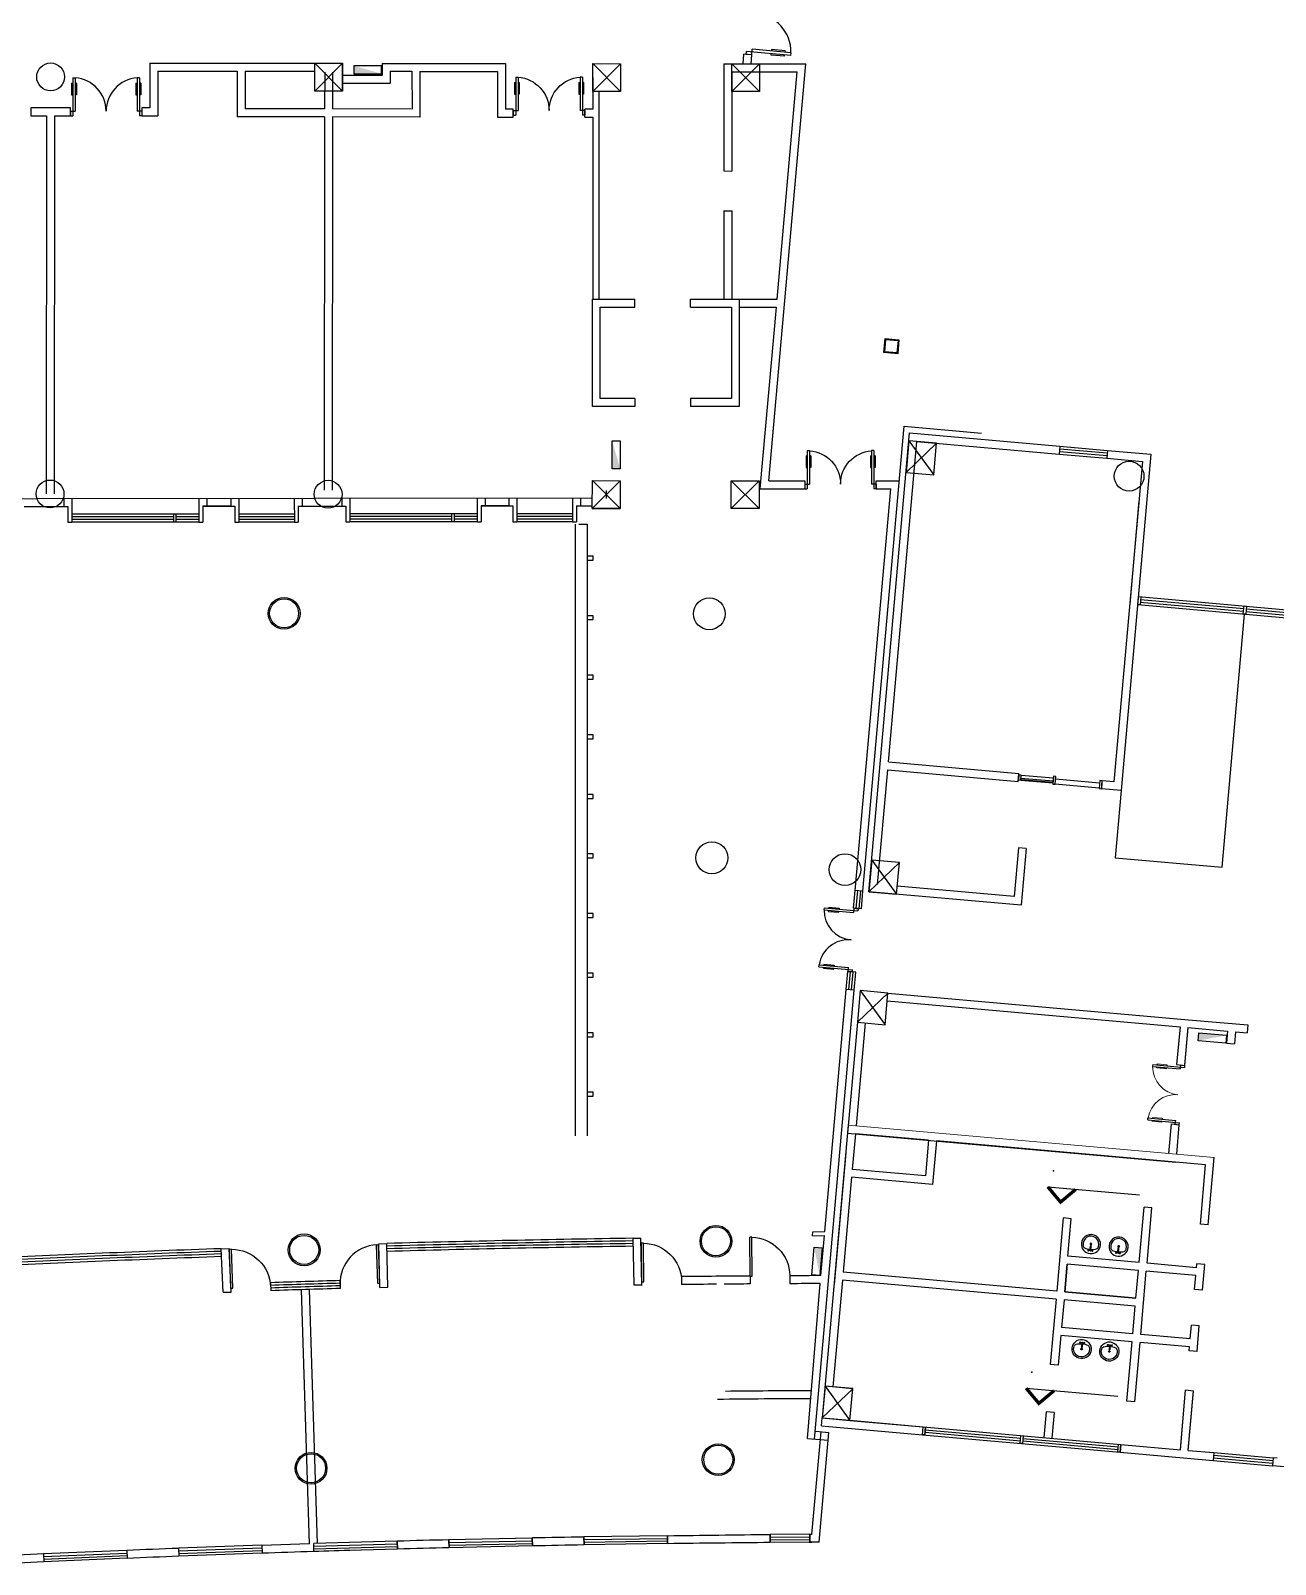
# Model space of a CAD drawing. Header units: millimetres. Extents: x -162945 to 7560, y -3558 to 130718.
# Drawn here: x -87547 to -56215, y 1907 to 40523 of the extents above; entities that cross this region are included whole.
import ezdxf

# ---------------------------------------------------------------- set-up
doc = ezdxf.new("R2010")
doc.units = ezdxf.units.MM
doc.header["$LTSCALE"] = 5
for name, color, linetype in [('A—\\M+5C3C5\\M+5B4B0', 135, 'Continuous'), ('A—\\M+5C7BD\\M+5CCE5', 7, 'Continuous'), ('E-COLS-F3$0$0S-COLS-LINE', 4, 'Continuous'), ('E1-RI-3F$0$0S-COLS-LINE', 90, 'Continuous'), ('E1-RI-3F$0$A-GLAZ-CWMG', 3, 'Continuous'), ('E1-RI-3F$0$A-WALL', 7, 'Continuous'), ('E1-RW-1F$0$A-GLAZ-CWMG', 3, 'Continuous'), ('E1-RW-1F$0$A-HOLE', 2, 'Continuous'), ('E1-RW-3F$0$A-GLAZ-CWMG', 3, 'Continuous'), ('E1-RW-3F$0$A-WALL', 7, 'Continuous'), ('E2-RI-3F$0$A-GLAZ-CWMG', 3, 'Continuous'), ('XRE1$0$A-WALL', 7, 'Continuous')]:
    doc.layers.add(name, color=color, linetype=linetype)

msp = doc.modelspace()

# ---------------------------------------------------------------- linework, layer by layer
for p, q in [((-69532, 39927), (-69526, 39997)), ((-69393, 39915), (-69532, 39927)), ((-68411, 39899), (-69526, 39997)), ((-69393, 39915), (-69381, 40055)), ((-68404, 39968), (-69381, 40055)), ((-68908, 39907), (-68905, 39942)), ((-68570, 39877), (-68908, 39907)), ((-68896, 40047), (-68899, 40012)), ((-68557, 40017), (-68896, 40047)), ((-68570, 39877), (-68567, 39912)), ((-68557, 40017), (-68561, 39982)), ((-68411, 39899), (-68404, 39968)), ((-86517, 39201), (-86517, 38910)), ((-86517, 39201), (-86487, 39201)), ((-86487, 39336), (-86487, 38376)), ((-86487, 39336), (-86427, 39336)), ((-86427, 39336), (-86427, 38496)), ((-86397, 39201), (-86427, 39201)), ((-86397, 39201), (-86397, 38910)), ((-84897, 39201), (-84897, 38910)), ((-84897, 39201), (-84867, 39201)), ((-84867, 39336), (-84867, 38496)), ((-84807, 39336), (-84867, 39336)), ((-84807, 39336), (-84807, 38376)), ((-84777, 39201), (-84807, 39201)), ((-84777, 39201), (-84777, 38910)), ((-75367, 39219), (-75367, 38928)), ((-75367, 39219), (-75337, 39219)), ((-75337, 39353), (-75337, 38393)), ((-75337, 39353), (-75277, 39353)), ((-75277, 39353), (-75277, 38513)), ((-75247, 39219), (-75277, 39219)), ((-75247, 39219), (-75247, 38928)), ((-73747, 39219), (-73747, 38928)), ((-73747, 39219), (-73717, 39219)), ((-73717, 39353), (-73717, 38513)), ((-73657, 39353), (-73717, 39353)), ((-73657, 39353), (-73657, 38393)), ((-73627, 39219), (-73657, 39219)), ((-73627, 39219), (-73627, 38928)), ((-86517, 38910), (-86487, 38910)), ((-86397, 38910), (-86427, 38910)), ((-84897, 38910), (-84867, 38910)), ((-84777, 38910), (-84807, 38910)), ((-75367, 38928), (-75337, 38928)), ((-75247, 38928), (-75277, 38928)), ((-73747, 38928), (-73717, 38928)), ((-73627, 38928), (-73657, 38928)), ((-86547, 38496), (-86427, 38496)), ((-86547, 38496), (-86547, 38376)), ((-86547, 38376), (-86487, 38376)), ((-84747, 38496), (-84867, 38496)), ((-84747, 38376), (-84807, 38376)), ((-84747, 38496), (-84747, 38376)), ((-75397, 38513), (-75397, 38393)), ((-75397, 38513), (-75277, 38513)), ((-75397, 38393), (-75337, 38393)), ((-73597, 38513), (-73717, 38513)), ((-73597, 38393), (-73657, 38393)), ((-73597, 38513), (-73597, 38393)), ((-68029, 29814), (-68029, 29523)), ((-68029, 29814), (-67999, 29814)), ((-67999, 29948), (-67999, 28988)), ((-67999, 29948), (-67939, 29948)), ((-67939, 29948), (-67939, 29108)), ((-67909, 29814), (-67939, 29814)), ((-67909, 29814), (-67909, 29523)), ((-66409, 29814), (-66409, 29523)), ((-66409, 29814), (-66379, 29814)), ((-66379, 29948), (-66379, 29108)), ((-66319, 29948), (-66379, 29948)), ((-66319, 29948), (-66319, 28988)), ((-66289, 29814), (-66319, 29814)), ((-66289, 29814), (-66289, 29523)), ((-68029, 29523), (-67999, 29523)), ((-67909, 29523), (-67939, 29523)), ((-66409, 29523), (-66379, 29523)), ((-66289, 29523), (-66319, 29523)), ((-69209, 28988), (-68059, 28988)), ((-68961, 29188), (-68059, 29188)), ((-68059, 29188), (-68059, 28988)), ((-68059, 29108), (-68059, 28988)), ((-68059, 29108), (-67939, 29108)), ((-68059, 28988), (-67999, 28988)), ((-66259, 29108), (-66379, 29108)), ((-66259, 28988), (-66319, 28988)), ((-66259, 29188), (-65679, 29188)), ((-66259, 28988), (-66259, 29188)), ((-66259, 29108), (-66259, 28988)), ((-66259, 28988), (-65897, 28988)), ((-67573, 18438), (-67578, 18385)), ((-67578, 18385), (-66834, 18319)), ((-67573, 18438), (-66723, 18363)), ((-67461, 18348), (-67459, 18374)), ((-67461, 18348), (-67204, 18325)), ((-67452, 18454), (-67454, 18428)), ((-67452, 18454), (-67194, 18431)), ((-67204, 18325), (-67201, 18352)), ((-67194, 18431), (-67196, 18405)), ((-66825, 18425), (-66834, 18319)), ((-66825, 18425), (-66718, 18416)), ((-66718, 18416), (-66723, 18363)), ((-67705, 16951), (-67700, 17004)), ((-67700, 17004), (-66957, 16938)), ((-67579, 17020), (-67581, 16993)), ((-67579, 17020), (-67321, 16997)), ((-67321, 16997), (-67324, 16970)), ((-67705, 16951), (-66855, 16875)), ((-67588, 16914), (-67586, 16940)), ((-67588, 16914), (-67331, 16891)), ((-67331, 16891), (-67328, 16917)), ((-66966, 16832), (-66957, 16938)), ((-66966, 16832), (-66860, 16822)), ((-66860, 16822), (-66855, 16875)), ((-59301, 14492), (-59305, 14442)), ((-59301, 14492), (-59305, 14442)), ((-59305, 14442), (-58608, 14380)), ((-59305, 14442), (-58608, 14380)), ((-59301, 14492), (-58504, 14421)), ((-59301, 14492), (-58504, 14421)), ((-59196, 14407), (-59194, 14432)), ((-59196, 14407), (-59194, 14432)), ((-59187, 14507), (-59189, 14482)), ((-59187, 14507), (-59189, 14482)), ((-58954, 14386), (-58952, 14411)), ((-58954, 14386), (-58952, 14411)), ((-58945, 14485), (-58948, 14461)), ((-58945, 14485), (-58948, 14461)), ((-58599, 14480), (-58608, 14380)), ((-58599, 14480), (-58608, 14380)), ((-58599, 14480), (-58499, 14471)), ((-58599, 14480), (-58499, 14471)), ((-58499, 14471), (-58504, 14421)), ((-58499, 14471), (-58504, 14421)), ((-59424, 13097), (-59420, 13147)), ((-59424, 13097), (-59420, 13147)), ((-59420, 13147), (-58723, 13085)), ((-59420, 13147), (-58723, 13085)), ((-59306, 13162), (-59308, 13137)), ((-59306, 13162), (-59308, 13137)), ((-59065, 13141), (-59067, 13116)), ((-59065, 13141), (-59067, 13116)), ((-59424, 13097), (-58628, 13027)), ((-59424, 13097), (-58628, 13027)), ((-59315, 13063), (-59313, 13087)), ((-59315, 13063), (-59313, 13087)), ((-59074, 13041), (-59071, 13066)), ((-59074, 13041), (-59071, 13066)), ((-58732, 12986), (-58723, 13085)), ((-58732, 12986), (-58723, 13085)), ((-58732, 12986), (-58632, 12977)), ((-58732, 12986), (-58632, 12977)), ((-58632, 12977), (-58628, 13027)), ((-58632, 12977), (-58628, 13027)), ((-69394, 10141), (-69444, 10141)), ((-69437, 9166), (-69444, 10141)), ((-69387, 9166), (-69394, 10141)), ((-82491, 9839), (-82541, 9837)), ((-82508, 8863), (-82541, 9837)), ((-82458, 8864), (-82491, 9839)), ((-78838, 9954), (-78788, 9955)), ((-78810, 8979), (-78838, 9954)), ((-78760, 8981), (-78788, 9955)), ((-72124, 9995), (-72174, 9994)), ((-72161, 9019), (-72174, 9994)), ((-72111, 9020), (-72124, 9995)), ((-60881, 9809, 0), (-60871, 9920, 0)), ((-60862, 9808, 0), (-60852, 9918, 0)), ((-60184, 9747, 0), (-60174, 9858, 0)), ((-60165, 9746, 0), (-60155, 9856, 0)), ((-78760, 8981), (-78810, 8979)), ((-72161, 9019), (-72111, 9020)), ((-69437, 9166), (-69387, 9166)), ((-82508, 8863), (-82458, 8864)), ((-61087, 7490), (-61097, 7380)), ((-61068, 7489), (-61078, 7378)), ((-60390, 7429), (-60399, 7318)), ((-60371, 7427), (-60380, 7316)), ((-81729, 2387), (-83827, 2312)), ((-83825, 2245), (-81726, 2320)), ((-81729, 2387), (-81721, 2187)), ((-78322, 2491), (-80421, 2434)), ((-80415, 2234), (-80421, 2434)), ((-80419, 2367), (-78320, 2424)), ((-80417, 2301), (-78318, 2358)), ((-78316, 2291), (-78322, 2491)), ((-74919, 2570), (-77019, 2526)), ((-77014, 2326), (-77019, 2526)), ((-77017, 2459), (-74918, 2503)), ((-77016, 2392), (-74916, 2436)), ((-74915, 2370), (-77014, 2326)), ((-74915, 2370), (-74919, 2570)), ((-71519, 2628), (-73619, 2597)), ((-73616, 2397), (-73619, 2597)), ((-73618, 2530), (-71518, 2561)), ((-73617, 2464), (-71517, 2495)), ((-71516, 2428), (-73616, 2397)), ((-71516, 2428), (-71519, 2628)), ((-85126, 2259), (-87224, 2171)), ((-87224, 2171), (-87216, 1971)), ((-87222, 2104), (-85123, 2192)), ((-87219, 2038), (-85121, 2126)), ((-85118, 2059), (-87216, 1971)), ((-85126, 2259), (-85118, 2059)), ((-83827, 2312), (-83820, 2112)), ((-83823, 2178), (-81724, 2253)), ((-81721, 2187), (-83820, 2112)), ((-78316, 2291), (-80415, 2234))]:
    msp.add_line(p, q)
at = {"lineweight": 13}
for p, q in [((-59196, 14407), (-58954, 14386)), ((-59196, 14407), (-58954, 14386)), ((-59187, 14507), (-58945, 14485)), ((-59187, 14507), (-58945, 14485)), ((-59306, 13162), (-59065, 13141)), ((-59306, 13162), (-59065, 13141)), ((-59315, 13063), (-59074, 13041)), ((-59315, 13063), (-59074, 13041))]:
    msp.add_line(p, q, dxfattribs=at)
at = {"color": 1}
for p, q in [((-61942, 11411), (-59637, 11207)), ((-62488, 6343), (-60182, 6139))]:
    msp.add_line(p, q, dxfattribs=at)
at = {"extrusion": (0, 0, -1), "elevation": 0}
msp.add_lwpolyline([(78714, 39437), (78714, 39637), (79414, 39638), (79414, 39438)], close=True, dxfattribs=at)
at = {"elevation": 0}
for points in [[(-72907, 30192), (-72707, 30192), (-72708, 29492), (-72908, 29492)], [(-67684, 9179), (-67883, 9196), (-67822, 9894), (-67622, 9876)]]:
    msp.add_lwpolyline(points, close=True, dxfattribs=at)
msp.add_lwpolyline([(-57440, 15229), (-57458, 15030), (-58155, 15092), (-58137, 15291)], close=True)
at = {"color": 1, "const_width": 83.3}
for points in [[(-61942, 11411), (-61621, 11028), (-61238, 11349)], [(-62488, 6343), (-62167, 5960), (-61783, 6281)]]:
    msp.add_lwpolyline(points, dxfattribs=at)
for centre, radius, start, end in [((-69387, 39985), 980, -0.956, 84.9479), ((-86487, 38496), 840, 0, 85.904), ((-84807, 38496), 840, 94.096, 180), ((-66829, 18372), 747, 179.0292, -95.0668), ((-66961, 16885), 747, 84.9332, 170.8371), ((-60857, 9970, 0), 241, -5.0733, 174.9267), ((-60857, 9970, 0), 201, -19.7662, -170.3804), ((-60160, 9908, 0), 241, -5.0733, 174.9267), ((-60160, 9908, 0), 201, -19.7662, -170.3804), ((-78785, 8980), 975, 93.1127, -178.3566), ((-60857, 9970, 0), 241, 174.9267, -5.0733), ((-60954, 9959, 0), 105, -167.2637, -125.8661), ((-60829, 10287, 0), 452, -114.2819, -96.28), ((-60922, 9813, 0), 12.7, -5.0733, 174.9267), ((-60922, 9813, 0), 12.7, 174.9267, -5.0733), ((-60872, 9808, 0), 9.52, 174.9267, -5.0733), ((-60857, 9970, 0), 20.6, -5.0733, 174.9267), ((-60857, 9970, 0), 20.6, 174.9267, -5.0733), ((-60862, 9919, 0), 9.52, -5.0733, 174.9267), ((-60829, 10287, 0), 452, -93.8666, -75.8647), ((-60821, 9804, 0), 12.7, -5.0733, 174.9267), ((-60821, 9804, 0), 12.7, 174.9267, -5.0733), ((-60764, 9942, 0), 105, -64.2806, -22.8829), ((-60160, 9908, 0), 241, 174.9267, -5.0733), ((-60257, 9897, 0), 105, -167.2637, -125.8661), ((-60132, 10225, 0), 452, -114.2819, -96.28), ((-60225, 9751, 0), 12.7, -5.0733, 174.9267), ((-60225, 9751, 0), 12.7, 174.9267, -5.0733), ((-60174, 9747, 0), 9.52, 174.9267, -5.0733), ((-60160, 9908, 0), 20.6, -5.0733, 174.9267), ((-60160, 9908, 0), 20.6, 174.9267, -5.0733), ((-60165, 9857, 0), 9.52, -5.0733, 174.9267), ((-60132, 10225, 0), 452, -93.8666, -75.8647), ((-60124, 9742, 0), 12.7, -5.0733, 174.9267), ((-60124, 9742, 0), 12.7, 174.9267, -5.0733), ((-60067, 9880, 0), 105, -64.2806, -22.8829)]:
    msp.add_arc(centre, radius, start, end)
at = {"extrusion": (0, 0, -1)}
for centre, radius, start, end in [((75337, 38513), 840, 94.096, 180), ((73657, 38513), 840, 0, 85.904), ((67999, 29108), 840, 94.096, 180), ((66319, 29108), 840, 0, 85.904), ((69412, 9166), 975, 91.1077, 179.6384), ((82483, 8864), 975, 89.5071, 178.0378), ((72136, 9019), 975, 90.7071, 179.2378), ((61092, 7328), 241, -174.9278, 5.0722), ((61092, 7328), 241, 5.0722, -174.9278), ((61092, 7328), 201, 170.3794, 19.7651), ((61185, 7356), 105, 22.8818, 64.2795), ((61120, 7011), 452, 75.8636, 93.8655), ((61128, 7494), 12.7, 5.0722, -174.9278), ((61128, 7494), 12.7, -174.9278, 5.0722), ((61092, 7328), 20.6, 5.0722, -174.9278), ((61087, 7379), 9.52, -174.9278, 5.0722), ((61077, 7490), 9.52, 5.0722, -174.9278), ((61120, 7011), 452, 96.279, 114.2809), ((61027, 7485), 12.7, -174.9278, 5.0722), ((61027, 7485), 12.7, 5.0722, -174.9278), ((60995, 7339), 105, 125.865, 167.2626), ((60394, 7266), 241, 5.0722, -174.9278), ((60488, 7294), 105, 22.8818, 64.2795), ((60423, 6949), 452, 75.8636, 93.8655), ((60431, 7432), 12.7, -174.9278, 5.0722), ((60431, 7432), 12.7, 5.0722, -174.9278), ((60380, 7428), 9.52, 5.0722, -174.9278), ((60423, 6949), 452, 96.279, 114.2809), ((60330, 7423), 12.7, -174.9278, 5.0722), ((60330, 7423), 12.7, 5.0722, -174.9278), ((60298, 7277), 105, 125.865, 167.2626), ((61092, 7328), 20.6, -174.9278, 5.0722), ((60394, 7266), 241, -174.9278, 5.0722), ((60394, 7266), 201, 170.3794, 19.7651), ((60394, 7266), 20.6, -174.9278, 5.0722), ((60394, 7266), 20.6, 5.0722, -174.9278), ((60390, 7317), 9.52, -174.9278, 5.0722)]:
    msp.add_arc(centre, radius, start, end, dxfattribs=at)
at = {"lineweight": 13, "extrusion": (0, 0, -1)}
for centre, start, end in [((58603, 14430), -84.9322, 0.9717), ((58603, 14430), -84.9322, 0.9717), ((58727, 13036), 9.1638, 95.0678), ((58727, 13036), 9.1638, 95.0678)]:
    msp.add_arc(centre, 700, start, end, dxfattribs=at)
at = {"color": 1}
for p in [(-61800, 11813), (-62345, 6745)]:
    msp.add_point(p, dxfattribs=at)
at = {"extrusion": (0, 0, -1)}
msp.add_solid([(78714, 39437), (78714, 39437), (79414, 39438), (79414, 39638)], dxfattribs=at)
for points in [[(-72907, 30192), (-72907, 30192), (-72908, 29492), (-72708, 29492)], [(-57440, 15229), (-57440, 15229), (-58137, 15291), (-58155, 15092)], [(-67684, 9179), (-67684, 9179), (-67622, 9876), (-67822, 9894)]]:
    msp.add_solid(points)
at = {"layer": 'A—\\M+5C3C5\\M+5B4B0'}
for p, q in [((-61636, 30062), (-61653, 29863)), ((-61653, 29863), (-60458, 29757)), ((-61648, 29929), (-60452, 29823)), ((-61642, 29996), (-60446, 29890)), ((-61636, 30062), (-60441, 29956)), ((-60441, 29956), (-60458, 29757)), ((-83310, 28350), (-86510, 28350)), ((-83950, 28283), (-86510, 28283)), ((-83950, 28217), (-86510, 28217)), ((-83950, 28350), (-83950, 28150)), ((-83890, 28350), (-83890, 28150)), ((-83310, 28283), (-83890, 28283)), ((-83310, 28217), (-83890, 28217)), ((-80908, 28350), (-82310, 28348)), ((-80908, 28283), (-82310, 28281)), ((-80908, 28216), (-82310, 28215)), ((-76310, 28358), (-79510, 28358)), ((-76950, 28291), (-79510, 28291)), ((-76950, 28224), (-79510, 28224)), ((-76950, 28358), (-76950, 28158)), ((-76890, 28358), (-76890, 28158)), ((-76310, 28291), (-76890, 28291)), ((-76310, 28224), (-76890, 28224)), ((-73908, 28358), (-75310, 28356)), ((-73908, 28291), (-75310, 28289)), ((-73908, 28224), (-75310, 28222)), ((-83310, 28150), (-86510, 28150)), ((-80908, 28150), (-82310, 28148)), ((-76310, 28158), (-79510, 28158)), ((-73908, 28158), (-75310, 28156)), ((-73838, 28098), (-73838, 12693)), ((-73750, 28098), (-73538, 28098)), ((-73538, 28098), (-73538, 12698)), ((-59663, 26273), (-54284, 25796)), ((-59680, 26074), (-54302, 25597)), ((-59615, 26135), (-57015, 25904)), ((-59609, 26201), (-57009, 25971)), ((-56955, 25899), (-54356, 25669)), ((-56950, 25966), (-54350, 25735)), ((-62623, 21654), (-61815, 21582)), ((-62619, 21697), (-62621, 21672)), ((-62621, 21672), (-61813, 21600)), ((-61811, 21625), (-62619, 21697)), ((-62612, 21778), (-61804, 21707)), ((-61813, 21600), (-61811, 21625)), ((-60635, 21641), (-60653, 21441)), ((-60575, 21635), (-60635, 21641)), ((-60593, 21436), (-60575, 21635)), ((-60653, 21441), (-60593, 21436)), ((-66834, 18426), (-66794, 18874)), ((-66768, 18420), (-66728, 18868)), ((-66661, 18863), (-66701, 18414)), ((-66635, 18408), (-66595, 18857)), ((-66635, 18408), (-66834, 18426)), ((-67015, 16384), (-66975, 16832)), ((-66776, 16815), (-66975, 16832)), ((-66949, 16378), (-66909, 16826)), ((-66882, 16372), (-66843, 16820)), ((-66816, 16366), (-66776, 16815)), ((-81511, 8997), (-81505, 8797)), ((-79762, 9052), (-79756, 8852)), ((-65098, 5171), (-60118, 4729)), ((-65098, 5170), (-60118, 4728)), ((-65098, 5170), (-60118, 4728)), ((-65081, 5371), (-60100, 4928)), ((-65081, 5371), (-60100, 4928)), ((-65081, 5369), (-60100, 4927)), ((-65033, 5231), (-62632, 5018)), ((-65033, 5231), (-62632, 5018)), ((-65027, 5297), (-62626, 5084)), ((-65027, 5297), (-62626, 5084)), ((-62567, 5079), (-60166, 4866)), ((-62567, 5079), (-60166, 4866)), ((-62572, 5013), (-60172, 4799)), ((-62572, 5013), (-60172, 4799)), ((-57765, 4654), (-56271, 4522)), ((-57759, 4720), (-56265, 4588)), ((-57776, 4521), (-56282, 4389)), ((-57771, 4588), (-56276, 4455)), ((-56265, 4588), (-56282, 4389)), ((-67931, 2663), (-68931, 2655)), ((-68931, 2655), (-68929, 2455)), ((-68930, 2588), (-67930, 2596)), ((-68930, 2521), (-67930, 2529)), ((-67929, 2463), (-68929, 2455)), ((-67929, 2463), (-67931, 2663)), ((-67931, 2663), (-67929, 2463))]:
    msp.add_line(p, q, dxfattribs=at)
at = {"layer": 'A—\\M+5C3C5\\M+5B4B0', "extrusion": (0, 0, -1)}
for p, q in [((-62671, 21784), (-62682, 21659)), ((-62682, 21659), (-62623, 21654)), ((-62612, 21778), (-62671, 21784)), ((-62623, 21654), (-62612, 21778)), ((-61800, 21752), (-61818, 21553)), ((-61740, 21747), (-61800, 21752)), ((-61758, 21548), (-61740, 21747)), ((-61818, 21553), (-61758, 21548))]:
    msp.add_line(p, q, dxfattribs=at)
at = {"layer": 'A—\\M+5C3C5\\M+5B4B0'}
for points in [[(-59680, 26074), (-59663, 26273), (-59603, 26268), (-59621, 26069)], [(-57021, 25838), (-57003, 26037), (-56944, 26032), (-56961, 25833)], [(-65081, 5369), (-65021, 5364), (-65039, 5165), (-65098, 5170)], [(-62620, 5151), (-62561, 5145), (-62578, 4946), (-62638, 4951)], [(-62620, 5151), (-62561, 5145), (-62578, 4946), (-62638, 4951)], [(-60160, 4932), (-60100, 4927), (-60118, 4728), (-60178, 4733)], [(-60160, 4932), (-60100, 4927), (-60118, 4728), (-60178, 4733)]]:
    msp.add_lwpolyline(points, close=True, dxfattribs=at)
for radius, start, end in [(495100, 90.84405, 91.56156), (495033, 90.84401, 91.56161), (495100, 92.04405, 92.73841), (495033, 92.04401, 92.73846), (494967, 92.04396, 92.7385), (494900, 92.04391, 92.73855), (494967, 90.84396, 91.56165), (494900, 90.84391, 91.5617), (494200, 91.8028, 91.90425), (494133, 91.8028, 91.90425), (494067, 91.8028, 91.90425), (494200, 91.70136, 91.8028), (494133, 91.70136, 91.8028), (494067, 91.70136, 91.8028), (494000, 91.8028, 91.90425), (494000, 91.70136, 91.8028)]:
    msp.add_arc((-65090, -484930), radius, start, end, dxfattribs=at)
at = {"layer": 'A—\\M+5C7BD\\M+5CCE5'}
for p, q in [((-69614, 39689), (-69592, 39933)), ((-69393, 39915), (-69592, 39933)), ((-69413, 39688), (-69393, 39915)), ((-84546, 39706), (-84547, 38576)), ((-84546, 39706), (-80396, 39701)), ((-84346, 39506), (-84347, 38376)), ((-84346, 39506), (-82346, 39504)), ((-82346, 39504), (-82348, 38354)), ((-82146, 39503), (-82147, 38553)), ((-82146, 39503), (-80396, 39501)), ((-80146, 39476), (-80147, 38551)), ((-79946, 39476), (-79947, 38551)), ((-79697, 39001), (-79696, 39701)), ((-79696, 39401), (-78696, 39399)), ((-78696, 39699), (-75596, 39696)), ((-78696, 39699), (-78696, 39399)), ((-78496, 39499), (-77949, 39499)), ((-78496, 39499), (-78496, 39199)), ((-77949, 39499), (-77947, 38549)), ((-77749, 39498), (-77747, 38348)), ((-77749, 39498), (-75796, 39496)), ((-75796, 39496), (-75798, 38346)), ((-75596, 39696), (-75597, 38546)), ((-70096, 39689), (-68033, 39687)), ((-70096, 39689), (-70096, 36990)), ((-69896, 39489), (-68251, 39487)), ((-69896, 39489), (-69896, 36989)), ((-68961, 29188), (-68033, 39687)), ((-68757, 33764), (-68251, 39487)), ((-79696, 39201), (-78496, 39199)), ((-73397, 39343), (-73397, 38546)), ((-73247, 38993), (-73247, 33764)), ((-86778, 38576), (-87547, 38576)), ((-87547, 38576), (-87547, 38376)), ((-87547, 38376), (-87148, 38376)), ((-87148, 38376), (-87159, 28859)), ((-86547, 38576), (-87047, 38576)), ((-86948, 38376), (-86959, 28859)), ((-86948, 38376), (-86547, 38376)), ((-86547, 38376), (-86547, 38576)), ((-84547, 38576), (-84747, 38576)), ((-84747, 38576), (-84747, 38376)), ((-84747, 38376), (-84347, 38376)), ((-80148, 38351), (-82348, 38354)), ((-80147, 38551), (-82147, 38553)), ((-80148, 38351), (-80159, 28951)), ((-79948, 38351), (-79959, 28951)), ((-77747, 38348), (-79948, 38351)), ((-77972, 38549), (-79947, 38551)), ((-75798, 38346), (-75397, 38346)), ((-75397, 38546), (-75597, 38546)), ((-75397, 38346), (-75397, 38546)), ((-73397, 38546), (-73597, 38546)), ((-73597, 38346), (-73597, 38546)), ((-73597, 38346), (-73397, 38346)), ((-73397, 38346), (-73397, 33764)), ((-70096, 36990), (-69896, 36989)), ((-70096, 35990), (-69896, 35989)), ((-70096, 35990), (-70096, 33764)), ((-69896, 35989), (-69896, 33764)), ((-73408, 31064), (-73408, 33764)), ((-73408, 33764), (-72341, 33764)), ((-73408, 31064), (-73408, 33764)), ((-73408, 33764), (-72341, 33764)), ((-73247, 33764), (-72978, 33764)), ((-72341, 33564), (-72341, 33764)), ((-72341, 33564), (-72341, 33764)), ((-70941, 33764), (-69708, 33764)), ((-70941, 33564), (-70941, 33764)), ((-70941, 33764), (-69708, 33764)), ((-70941, 33564), (-70941, 33764)), ((-69896, 33764), (-68757, 33764)), ((-69708, 33764), (-69708, 31064)), ((-69708, 33764), (-69708, 31064)), ((-69628, 33764), (-68757, 33764)), ((-73208, 31264), (-73208, 33564)), ((-73208, 33564), (-72341, 33564)), ((-73208, 31264), (-73208, 33564)), ((-73208, 33564), (-72341, 33564)), ((-70941, 33564), (-69908, 33564)), ((-70941, 33564), (-69908, 33564)), ((-69908, 33564), (-69908, 31264)), ((-69908, 33564), (-69908, 31264)), ((-69708, 33564), (-68775, 33564)), ((-69179, 28988), (-68775, 33564)), ((-72341, 31064), (-73408, 31064)), ((-72341, 31064), (-73408, 31064)), ((-72341, 31264), (-73208, 31264)), ((-72341, 31264), (-73208, 31264)), ((-72341, 31264), (-72341, 31064)), ((-72341, 31264), (-72341, 31064)), ((-69908, 31264), (-70941, 31264)), ((-70941, 31264), (-70941, 31064)), ((-69908, 31264), (-70941, 31264)), ((-70941, 31264), (-70941, 31064)), ((-69708, 31064), (-70941, 31064)), ((-69708, 31064), (-70941, 31064)), ((-66595, 18856), (-65557, 30561)), ((-65557, 30561), (-63615, 30388)), ((-66446, 18843), (-65421, 30398)), ((-65955, 22112), (-65239, 30181)), ((-65421, 30398), (-61636, 30062)), ((-65239, 30181), (-61653, 29863)), ((-60458, 29757), (-59562, 29677)), ((-60441, 29956), (-59345, 29859)), ((-59345, 29859), (-60096, 21392)), ((-59562, 29677), (-60277, 21609)), ((-66794, 18874), (-65897, 28988)), ((-79710, 28751), (-79710, 28551)), ((-79510, 28751), (-79510, 28158)), ((-76310, 28755), (-76310, 28158)), ((-76210, 28755), (-76210, 28755)), ((-76110, 28755), (-76110, 28555)), ((-75510, 28756), (-75510, 28556)), ((-75410, 28756), (-75410, 28756)), ((-75310, 28756), (-75310, 28158)), ((-73910, 28758), (-73909, 28158)), ((-73710, 28758), (-73710, 28558)), ((-73059, 28943), (-73059, 28743)), ((-59649, 28682), (-59880, 26087)), ((-79610, 28552), (-79610, 28158)), ((-75510, 28556), (-76210, 28555)), ((-76210, 28555), (-76210, 28158)), ((-75410, 28556), (-75410, 28158)), ((-73810, 28558), (-73810, 28158)), ((-73409, 28493), (-72709, 28492)), ((-79610, 28158), (-79510, 28158)), ((-76310, 28158), (-76210, 28158)), ((-75410, 28158), (-75310, 28158)), ((-73908, 28158), (-73810, 28158)), ((-57556, 19460), (-56991, 25835)), ((-65955, 22112), (-62668, 21821)), ((-66229, 19025), (-65973, 21913)), ((-65973, 21913), (-62686, 21622)), ((-62686, 21622), (-62668, 21821)), ((-60277, 21609), (-60576, 21635)), ((-60579, 21595), (-60593, 21436)), ((-60096, 21392), (-60593, 21436)), ((-60096, 21392), (-60246, 19699)), ((-62683, 19945), (-62791, 18720)), ((-62484, 19928), (-62683, 19945)), ((-62484, 19928), (-62610, 18503)), ((-60246, 19699), (-57556, 19460)), ((-62791, 18720), (-65731, 18981)), ((-66595, 18856), (-66794, 18874)), ((-66595, 18857), (-66794, 18874)), ((-62610, 18503), (-66446, 18843)), ((-66793, 16625), (-66776, 16815)), ((-67818, 5061), (-66816, 16366)), ((-67556, 10286), (-67015, 16384)), ((-66816, 16366), (-67015, 16384)), ((-66816, 16366), (-67015, 16384)), ((-65969, 16291), (-58399, 15619)), ((-65969, 16291), (-58399, 15619)), ((-65987, 16092), (-58614, 15438)), ((-65987, 16092), (-58614, 15438)), ((-66737, 15556), (-66984, 12767)), ((-66737, 15556), (-66984, 12767)), ((-66538, 15538), (-66767, 12949)), ((-66538, 15538), (-66767, 12949)), ((-58398, 15619), (-56905, 15487)), ((-56905, 15487), (-56922, 15288)), ((-58614, 15438), (-58699, 14489)), ((-58614, 15438), (-58699, 14489)), ((-58415, 15420), (-58499, 14471)), ((-58415, 15420), (-58499, 14472)), ((-58415, 15420), (-58499, 14471)), ((-58415, 15420), (-57419, 15332)), ((-57419, 15332), (-57446, 15033)), ((-57220, 15314), (-57246, 15015)), ((-57220, 15314), (-56922, 15288)), ((-57446, 15033), (-57246, 15015)), ((-58699, 14489), (-58499, 14471)), ((-58699, 14489), (-58499, 14471)), ((-66966, 12967), (-67621, 5596)), ((-66967, 12966), (-67621, 5595)), ((-66967, 12966), (-67621, 5595)), ((-66967, 12966), (-67621, 5595)), ((-66984, 12767), (-58716, 12034)), ((-66984, 12767), (-58716, 12034)), ((-66785, 12749), (-66865, 11852)), ((-66785, 12749), (-66865, 11852)), ((-64943, 12585), (-66785, 12749)), ((-64943, 12585), (-66785, 12749)), ((-58897, 12251), (-58831, 12995)), ((-58897, 12251), (-58831, 12995)), ((-58831, 12995), (-58632, 12977)), ((-58831, 12995), (-58632, 12977)), ((-58698, 12233), (-58632, 12977)), ((-58698, 12233), (-58632, 12977)), ((-64943, 12585), (-65022, 11689)), ((-64943, 12585), (-65022, 11689)), ((-64743, 12567), (-64841, 11472)), ((-64743, 12567), (-64841, 11472)), ((-57970, 11968), (-64743, 12569)), ((-67028, 12270), (-67323, 8952)), ((-67028, 12268), (-67323, 8951)), ((-58716, 12034), (-58716, 12034)), ((-58716, 12034), (-58716, 12034)), ((-66882, 11654), (-67094, 9264)), ((-66882, 11653), (-67094, 9262)), ((-66882, 11653), (-67094, 9262)), ((-64841, 11472), (-66882, 11653)), ((-64841, 11472), (-66882, 11653)), ((-65022, 11689), (-66865, 11852)), ((-65022, 11689), (-66865, 11852)), ((-58102, 10472), (-57970, 11966)), ((-59644, 9504), (-59520, 10899)), ((-59644, 9504), (-59520, 10899)), ((-59320, 10881), (-59520, 10899)), ((-59320, 10881), (-59520, 10899)), ((-59444, 9487), (-59320, 10881)), ((-59444, 9487), (-59320, 10881)), ((-61552, 10628), (-61715, 8785)), ((-61552, 10628), (-61715, 8785)), ((-61353, 10610), (-61552, 10628)), ((-61353, 10610), (-61552, 10628)), ((-61437, 9664), (-61353, 10610)), ((-61437, 9664), (-61353, 10610)), ((-57903, 10454), (-58102, 10472)), ((-57903, 10454), (-58102, 10472)), ((-72383, 10116), (-72183, 10119)), ((-72358, 8936), (-72383, 10116)), ((-72158, 8939), (-72183, 10119)), ((-67866, 10182), (-67857, 10282)), ((-67866, 10182), (-67565, 10186)), ((-67857, 10282), (-67556, 10286)), ((-67654, 9176), (-67565, 10186)), ((-82749, 9855), (-82549, 9862)), ((-82703, 8756), (-82749, 9855)), ((-82503, 8763), (-82549, 9862)), ((-78781, 9980), (-78581, 9986)), ((-78758, 8881), (-78781, 9980)), ((-78558, 8886), (-78581, 9986)), ((-59644, 9504), (-61437, 9664)), ((-59644, 9504), (-61437, 9664)), ((-61516, 8767), (-61454, 9464)), ((-61516, 8767), (-61454, 9464)), ((-59661, 9305), (-61454, 9464)), ((-59661, 9305), (-61454, 9464)), ((-59723, 8608), (-59661, 9305)), ((-59723, 8608), (-59661, 9305)), ((-59604, 7694), (-59462, 9288)), ((-59604, 7694), (-59462, 9288)), ((-58217, 9177), (-59462, 9288)), ((-58200, 9376), (-59444, 9487)), ((-58200, 9376), (-58191, 9476)), ((-57992, 9458), (-58191, 9476)), ((-57992, 9458), (-58191, 9476)), ((-58049, 8811), (-57992, 9458)), ((-78758, 8881), (-78558, 8886)), ((-71163, 9150), (-71161, 8950)), ((-69438, 9166), (-69436, 8966)), ((-68438, 9173), (-68436, 8973)), ((-67994, 5076), (-67671, 8976)), ((-67112, 9064), (-67351, 6375)), ((-67112, 9063), (-67351, 6374)), ((-67112, 9063), (-67351, 6374)), ((-61733, 8587), (-67112, 9064)), ((-61733, 8586), (-67112, 9063)), ((-61733, 8586), (-67112, 9063)), ((-61715, 8786), (-67094, 9264)), ((-61715, 8785), (-67094, 9262)), ((-61715, 8785), (-67094, 9262)), ((-58248, 8829), (-58217, 9177)), ((-82703, 8756), (-82503, 8763)), ((-80529, 2426), (-80731, 8822)), ((-80329, 2432), (-80531, 8828)), ((-61733, 8586), (-61879, 6942)), ((-61733, 8586), (-61879, 6942)), ((-61534, 8568), (-61596, 7871)), ((-61534, 8568), (-61596, 7871)), ((-59741, 8409), (-61534, 8568)), ((-59741, 8409), (-61534, 8568)), ((-59723, 8608), (-61516, 8767)), ((-59723, 8608), (-61516, 8767)), ((-58049, 8811), (-58248, 8829)), ((-58049, 8811), (-58248, 8829)), ((-59803, 7712), (-59741, 8409)), ((-59803, 7712), (-59741, 8409)), ((-59803, 7712), (-61596, 7871)), ((-59803, 7712), (-61596, 7871)), ((-58359, 7584), (-58328, 7932)), ((-58359, 7584), (-58328, 7932)), ((-58129, 7914), (-58328, 7932)), ((-58129, 7914), (-58328, 7932)), ((-58186, 7267), (-58129, 7914)), ((-58186, 7267), (-58129, 7914)), ((-61613, 7672), (-61680, 6925)), ((-61613, 7672), (-61680, 6925)), ((-59821, 7513), (-61613, 7672)), ((-59821, 7513), (-61613, 7672)), ((-59953, 6019), (-59821, 7513)), ((-59953, 6019), (-59821, 7513)), ((-59754, 6001), (-59621, 7495)), ((-59754, 6001), (-59621, 7495)), ((-58376, 7384), (-59621, 7495)), ((-58376, 7384), (-59621, 7495)), ((-58359, 7584), (-59604, 7694)), ((-58359, 7584), (-59604, 7694)), ((-58406, 7387), (-58406, 7387)), ((-58385, 7285), (-58376, 7384)), ((-58385, 7285), (-58376, 7384)), ((-58186, 7267), (-58385, 7285)), ((-58186, 7267), (-58385, 7285)), ((-61680, 6925), (-61879, 6942)), ((-61680, 6925), (-61879, 6942)), ((-58606, 4796), (-58473, 6290)), ((-58606, 4794), (-58474, 6289)), ((-58606, 4794), (-58474, 6289)), ((-58274, 6271), (-58474, 6289)), ((-58274, 6271), (-58474, 6289)), ((-58407, 4778), (-58274, 6272)), ((-58407, 4777), (-58274, 6271)), ((-58407, 4777), (-58274, 6271)), ((-59754, 6001), (-59953, 6019)), ((-59754, 6001), (-59953, 6019)), ((-66924, 5534), (-65081, 5371)), ((-66924, 5533), (-65081, 5369)), ((-66924, 5533), (-65081, 5369)), ((-66921, 5563), (-66920, 5562)), ((-61985, 5747), (-62043, 5099, 0)), ((-61985, 5747), (-62043, 5099, 0)), ((-61786, 5730, 0), (-61985, 5747)), ((-61786, 5730, 0), (-61985, 5747)), ((-61786, 5730, 0), (-61843, 5082, 0)), ((-61786, 5730, 0), (-61843, 5082, 0)), ((-67995, 5076), (-67470, 5030)), ((-67880, 2662), (-67651, 5247)), ((-67778, 5258), (-67452, 5229)), ((-67697, 2463), (-67452, 5229)), ((-67638, 5397), (-65098, 5171)), ((-67638, 5395), (-65098, 5170)), ((-67638, 5395), (-65098, 5170)), ((-65098, 5170), (-65081, 5369)), ((-65098, 5170), (-65081, 5369)), ((-65039, 5165), (-65021, 5364)), ((-65039, 5165), (-65021, 5364)), ((-60118, 4728), (-60100, 4927)), ((-60118, 4728), (-60100, 4927)), ((-60118, 4728), (-57777, 4520)), ((-60118, 4728), (-57777, 4520)), ((-60100, 4927), (-58606, 4794)), ((-60100, 4927), (-58606, 4794)), ((-58407, 4777), (-57760, 4719)), ((-58407, 4777), (-57760, 4719)), ((-57760, 4719), (-57777, 4520)), ((-57760, 4719), (-57777, 4520)), ((-55485, 4318), (-56282, 4389)), ((-56165, 4579), (-56265, 4588)), ((-81729, 2387), (-80529, 2430)), ((-81729, 2387), (-81722, 2187)), ((-78318, 2491), (-78316, 2291)), ((-77019, 2524), (-77016, 2324)), ((-74919, 2571), (-74917, 2371)), ((-73619, 2596), (-73617, 2396)), ((-71519, 2628), (-71517, 2428)), ((-68929, 2455), (-68931, 2660)), ((-67931, 2662), (-67929, 2462)), ((-87224, 2168), (-87218, 1968)), ((-83827, 2310), (-83821, 2111))]:
    msp.add_line(p, q, dxfattribs=at)
for points in [[(-108397, 38385), (-108397, 28719), (-73409, 28758)], [(-87710, 28542), (-86610, 28544)], [(-83210, 28548), (-82410, 28548)], [(-80810, 28550), (-79610, 28551)], [(-76210, 28555), (-75410, 28556)], [(-73810, 28558), (-73409, 28558)], [(-67621, 5596), (-66924, 5534), (-66853, 6331), (-67550, 6393), (-67621, 5596)], [(-67621, 5595), (-66924, 5533), (-66853, 6329), (-67550, 6391), (-67621, 5595)], [(-67621, 5595), (-66924, 5533), (-66853, 6329), (-67550, 6391), (-67621, 5595)], [(-67638, 5397), (-67621, 5596)], [(-67638, 5395), (-67621, 5594)], [(-67638, 5395), (-67621, 5594)]]:
    msp.add_lwpolyline(points, dxfattribs=at)
for centre, radius, start, end in [((-65788, -485020), 494000, 90.73881, 90.762), ((-65788, -485020), 494200, 90.4231, 90.62314), ((-65788, -485020), 494000, 90.52165, 90.62314), ((-65788, -485020), 494000, 90.42311, 90.49845), ((-65788, -485020), 494200, 90.21633, 90.30714), ((-65788, -485020), 494000, 90.21833, 90.3071), ((-66933, -261119), 267399, 90.20961, 90.66949), ((-66933, -261119), 267199, 90.20963, 90.71242), ((-65127, -484416), 487085, 91.39889, 91.55183), ((-65127, -484416), 486885, 91.39922, 91.55222), ((-65127, -484416), 487085, 90.99893, 91.15185), ((-65127, -484416), 486885, 90.99893, 91.15185), ((-94107, 1912802), 1910307, 270.677494, 270.75514), ((-65127, -484416), 486885, 90.44738, 90.75196), ((-65128, -484416), 486885, 90.3024, 90.33196), ((-66660, -252772), 255437, 90.27366, 90.28496), ((-65597, -412833), 415301, 90.28973, 90.32173), ((-65127, -484416), 487085, 92.60016, 92.7531), ((-65127, -484416), 486885, 92.60049, 92.75349), ((-65127, -484416), 487085, 92.2002, 92.35312), ((-65127, -484416), 486885, 92.20036, 92.35335), ((-65127, -484416), 486885, 91.80025, 91.95323), ((-65127, -484416), 486885, 91.67938, 91.80025)]:
    msp.add_arc(centre, radius, start, end, dxfattribs=at)
at = {"layer": 'Defpoints'}
for p, q in [((-80397, 39001), (-79696, 39701)), ((-80396, 39701), (-79697, 39001)), ((-73397, 38993), (-72696, 39692)), ((-73396, 39693), (-72697, 38992)), ((-69897, 38989), (-69196, 39688)), ((-69896, 39689), (-69197, 38988)), ((-65509, 29402), (-64741, 30137)), ((-65439, 30199), (-64812, 29340)), ((-73409, 28493), (-72708, 29192)), ((-73408, 29193), (-72709, 28492)), ((-69910, 28489), (-69209, 29188)), ((-69909, 29189), (-69210, 28488)), ((-66445, 18843), (-65678, 19578)), ((-66375, 19640), (-65748, 18781)), ((-66737, 15556), (-65969, 16291)), ((-66666, 16353), (-66040, 15494)), ((-67620, 5595), (-66852, 6330)), ((-67549, 6392), (-66923, 5533))]:
    msp.add_line(p, q, dxfattribs=at)
at = {"layer": 'E-COLS-F3$0$0S-COLS-LINE', "color": 255}
for points in [[(-80396, 39701), (-79696, 39701), (-79697, 39001), (-80397, 39001)], [(-73396, 39693), (-72696, 39692), (-72697, 38992), (-73397, 38993)], [(-69896, 39689), (-69196, 39688), (-69197, 38988), (-69897, 38989)], [(-64741, 30137), (-65439, 30199), (-65509, 29402), (-64812, 29340)], [(-73408, 29193), (-72708, 29192), (-72709, 28492), (-73409, 28493)], [(-69909, 29189), (-69209, 29188), (-69210, 28488), (-69910, 28489)], [(-65678, 19578), (-66375, 19640), (-66445, 18843), (-65748, 18781)], [(-65969, 16291), (-66666, 16353), (-66737, 15556), (-66040, 15494)], [(-66852, 6330), (-67549, 6392), (-67620, 5595), (-66923, 5533)]]:
    msp.add_lwpolyline(points, close=True, dxfattribs=at)
for centre, radius in [((-87046, 39359), 350), ((-59896, 29306), 375), ((-87059, 28859), 350), ((-80059, 28851), 350), ((-81167, 25852), 400), ((-81167, 25852), 365), ((-70463, 25840), 400), ((-70399, 19696), 400), ((-67048, 19399), 400), ((-70297, 10042), 400), ((-80662, 9825), 400), ((-80662, 9825), 365), ((-70297, 10042), 365), ((-80489, 4327), 400), ((-80489, 4327), 365), ((-70239, 4543), 400), ((-70239, 4543), 365)]:
    msp.add_circle(centre, radius, dxfattribs=at)
at = {"layer": 'E1-RI-3F$0$0S-COLS-LINE', "color": 4}
msp.add_lwpolyline([(-66039, 32768), (-65690, 32737), (-65721, 32388), (-66069, 32419), (-66039, 32768)], dxfattribs=at)
msp.add_lwpolyline([(-66020, 32746), (-65712, 32719), (-65739, 32410), (-66048, 32437)], close=True, dxfattribs=at)
at = {"layer": 'E1-RI-3F$0$A-GLAZ-CWMG'}
for p, q in [((-59675, 26140), (-59675, 26140)), ((-59669, 26207), (-59669, 26207))]:
    msp.add_line(p, q, dxfattribs=at)
at = {"layer": 'E1-RI-3F$0$A-GLAZ-CWMG', "color": 8}
for p, q in [((-61746, 21685), (-60640, 21587)), ((-61757, 21560), (-60651, 21462))]:
    msp.add_line(p, q, dxfattribs=at)
at = {"layer": 'E1-RI-3F$0$A-WALL'}
for p, q in [((-86710, 28743), (-86710, 28544)), ((-86510, 28744), (-86510, 28150)), ((-83310, 28748), (-83310, 28150)), ((-83210, 28748), (-83210, 28748)), ((-83110, 28748), (-83110, 28548)), ((-82510, 28748), (-82510, 28548)), ((-82410, 28748), (-82410, 28748)), ((-82310, 28748), (-82310, 28150)), ((-80910, 28750), (-80909, 28150)), ((-80710, 28750), (-80710, 28550)), ((-86610, 28544), (-86610, 28150)), ((-82510, 28548), (-83210, 28548)), ((-83210, 28548), (-83210, 28150)), ((-82410, 28548), (-82410, 28150)), ((-80810, 28551), (-80810, 28150)), ((-86610, 28150), (-86510, 28150)), ((-83310, 28150), (-83210, 28150)), ((-82410, 28150), (-82310, 28150)), ((-80908, 28150), (-80810, 28150))]:
    msp.add_line(p, q, dxfattribs=at)
at = {"layer": 'E1-RW-1F$0$A-GLAZ-CWMG'}
for p, q in [((-65093, 5236), (-65093, 5236)), ((-65093, 5236), (-65093, 5236)), ((-65087, 5303), (-65087, 5303)), ((-65087, 5303), (-65087, 5303)), ((-65081, 5369), (-60100, 4927))]:
    msp.add_line(p, q, dxfattribs=at)
msp.add_lwpolyline([(-65081, 5369), (-65021, 5364), (-65039, 5165), (-65098, 5170)], close=True, dxfattribs=at)
at = {"layer": 'E1-RW-1F$0$A-HOLE'}
msp.add_lwpolyline([(-59661, 9305), (-61454, 9464), (-61516, 8767), (-59723, 8608)], close=True, dxfattribs=at)
msp.add_lwpolyline([(-59661, 9305), (-61454, 9464), (-61516, 8767), (-59723, 8608)], close=True, dxfattribs=at)
at = {"layer": 'E1-RW-3F$0$A-GLAZ-CWMG'}
msp.add_line((-65098, 5171), (-60118, 4729), dxfattribs=at)
at = {"layer": 'E1-RW-3F$0$A-WALL', "lineweight": 13}
for p, q in [((-66966, 12967), (-67621, 5596)), ((-57753, 12149), (-66966, 12967)), ((-67028, 12270), (-67323, 8952)), ((-58606, 4796), (-58473, 6290)), ((-58407, 4778), (-58274, 6272))]:
    msp.add_line(p, q, dxfattribs=at)
at = {"layer": 'E1-RW-3F$0$A-WALL'}
for p, q in [((-57970, 11968), (-64743, 12569)), ((-57903, 10456), (-57753, 12149)), ((-66882, 11654), (-67094, 9264)), ((-67112, 9064), (-67351, 6375)), ((-61733, 8587), (-67112, 9064)), ((-61715, 8786), (-67094, 9264)), ((-66924, 5534), (-65081, 5371)), ((-67638, 5397), (-65098, 5171))]:
    msp.add_line(p, q, dxfattribs=at)
for points in [[(-67621, 5596), (-66924, 5534), (-66853, 6331), (-67550, 6393), (-67621, 5596)], [(-67638, 5397), (-67621, 5596)]]:
    msp.add_lwpolyline(points, dxfattribs=at)
at = {"layer": 'E2-RI-3F$0$A-GLAZ-CWMG', "color": 8}
for p, q in [((-73388, 27293), (-73538, 27293)), ((-73538, 27193), (-73388, 27193)), ((-73388, 27193), (-73388, 27293)), ((-73388, 25793), (-73538, 25793)), ((-73538, 25693), (-73388, 25693)), ((-73388, 25693), (-73388, 25793)), ((-73388, 24293), (-73538, 24293)), ((-73538, 24193), (-73388, 24193)), ((-73388, 24193), (-73388, 24293)), ((-73388, 22793), (-73538, 22793)), ((-73388, 22693), (-73388, 22793)), ((-73538, 22693), (-73388, 22693)), ((-73388, 21293), (-73538, 21293)), ((-73388, 21193), (-73388, 21293)), ((-73538, 21193), (-73388, 21193)), ((-73388, 19793), (-73538, 19793)), ((-73388, 19693), (-73388, 19793)), ((-73538, 19693), (-73388, 19693)), ((-73388, 18293), (-73538, 18293)), ((-73538, 18193), (-73388, 18193)), ((-73388, 18193), (-73388, 18293)), ((-73388, 16793), (-73538, 16793)), ((-73538, 16693), (-73388, 16693)), ((-73388, 16693), (-73388, 16793)), ((-73388, 15293), (-73538, 15293)), ((-73538, 15193), (-73388, 15193)), ((-73388, 15193), (-73388, 15293)), ((-73388, 13793), (-73538, 13793)), ((-73538, 13693), (-73388, 13693)), ((-73388, 13693), (-73388, 13793))]:
    msp.add_line(p, q, dxfattribs=at)
at = {"layer": 'XRE1$0$A-WALL', "lineweight": 13}
msp.add_line((-66967, 12966), (-67621, 5595), dxfattribs=at)
at = {"layer": 'XRE1$0$A-WALL'}
msp.add_line((-57970, 11966), (-64743, 12567), dxfattribs=at)

doc.saveas('drawing.dxf')
